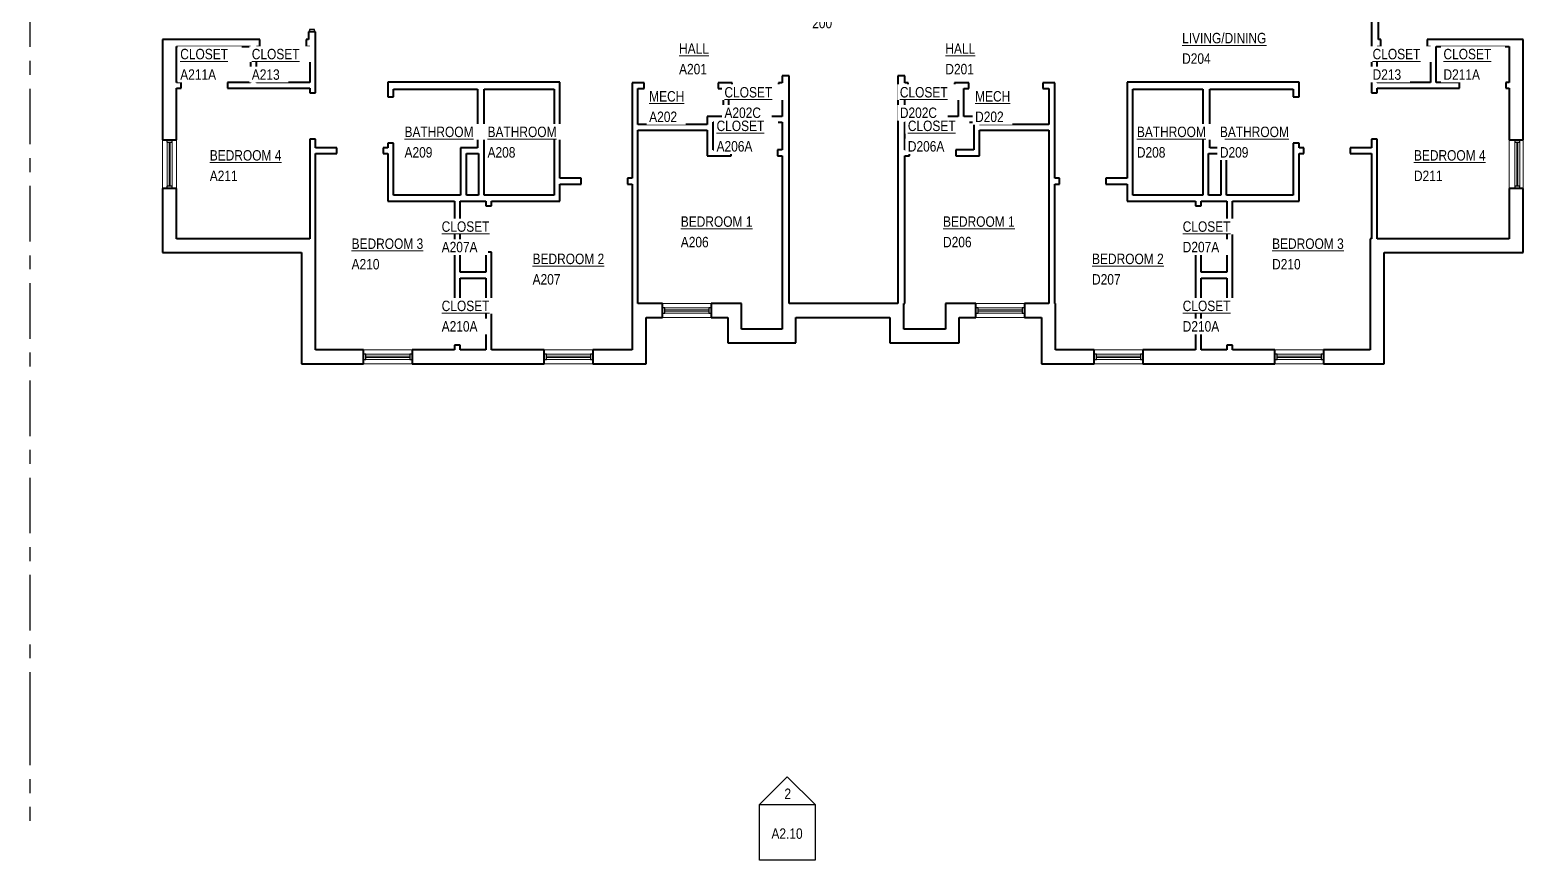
# Model space of a CAD drawing. Header units: inches. Extents: x -1419 to 116, y -118 to 1455.
# Drawn here: x -1174 to 116, y -118 to 599 of the extents above; entities that cross this region are included whole.
import ezdxf

# ---------------------------------------------------------------- set-up
doc = ezdxf.new("R2010")
doc.units = ezdxf.units.IN
doc.header["$MEASUREMENT"] = 0
doc.linetypes.add('Grid Line', pattern=[84, 48, -12, 12, -12])
for name, color, linetype, lineweight in [('A-AREA-IDEN', 2, 'Continuous', 9), ('A-GLAZ-CURT', 52, 'Continuous', 9), ('A-GLAZ-CWMG', 51, 'Continuous', 9), ('A-WALL', 113, 'Continuous', 15), ('G-ANNO-SYMB', 111, 'Continuous', 9), ('I-WALL', 2, 'Continuous', 15), ('S-GRID', 1, 'Continuous', 9)]:
    doc.layers.add(name, color=color, linetype=linetype, lineweight=lineweight)
doc.styles.add('Arial Narrow', font='ARIALN.TTF', dxfattribs={"height": 9})

# ---------------------------------------------------------------- blocks, each defined once
blk = doc.blocks.new('Rectangular Mullion - 4 1_2_ x 2_ Rectangular_CE_-5153490-LEVEL 2')
at = {"layer": 'A-GLAZ-CWMG', "lineweight": 25}
for p, q in [((-2, 2.25), (0, 2.25)), ((-2, -2.25), (-2, 2.25)), ((0, 2.25), (0, -2.25)), ((0, -2.25), (-2, -2.25))]:
    blk.add_line(p, q, dxfattribs=at)
blk = doc.blocks.new('System Panel - zGlazed-5153498-LEVEL 2')
at = {"layer": 'A-GLAZ-CURT', "lineweight": 15}
for p, q in [((19, 0.5), (-19, 0.5)), ((-19, 0.5), (-19, -0.5)), ((19, -0.5), (19, 0.5)), ((-19, -0.5), (19, -0.5))]:
    blk.add_line(p, q, dxfattribs=at)
blk = doc.blocks.new('Rectangular Mullion - 4 1_2_ x 2_ Rectangular_CE_-5153497-LEVEL 2')
at = {"layer": 'A-GLAZ-CWMG'}
for p, q in [((-1055.4, 463.9), (-1055.4, 501.9)), ((-1050.9, 463.9), (-1050.9, 501.9))]:
    blk.add_line(p, q, dxfattribs=at)
blk = doc.blocks.new('Rectangular Mullion - 4 1_2_ x 2_ Rectangular_CE_-5153499-LEVEL 2')
at = {"layer": 'A-GLAZ-CWMG', "lineweight": 25}
for p, q in [((-2, 2.25), (0, 2.25)), ((-2, -2.25), (-2, 2.25)), ((0, 2.25), (0, -2.25)), ((0, -2.25), (-2, -2.25))]:
    blk.add_line(p, q, dxfattribs=at)
blk = doc.blocks.new('Rectangular Mullion - 4 1_2_ x 2_ Rectangular_CE_-5153500-LEVEL 2')
at = {"layer": 'A-GLAZ-CWMG', "lineweight": 25}
for p, q in [((0, 2.25), (-2, 2.25)), ((-2, 2.25), (-2, -2.25)), ((0, -2.25), (0, 2.25)), ((-2, -2.25), (0, -2.25))]:
    blk.add_line(p, q, dxfattribs=at)
blk = doc.blocks.new('System Panel - zGlazed-5153503-LEVEL 2')
at = {"layer": 'A-GLAZ-CURT', "lineweight": 15}
for p, q in [((19, 0.5), (-19, 0.5)), ((-19, 0.5), (-19, -0.5)), ((19, -0.5), (19, 0.5)), ((-19, -0.5), (19, -0.5))]:
    blk.add_line(p, q, dxfattribs=at)
blk = doc.blocks.new('Rectangular Mullion - 4 1_2_ x 2_ Rectangular_CE_-5153502-LEVEL 2')
at = {"layer": 'A-GLAZ-CWMG'}
for p, q in [((-1055.4, 931.9), (-1055.4, 893.9)), ((-1050.9, 931.9), (-1050.9, 893.9))]:
    blk.add_line(p, q, dxfattribs=at)
blk = doc.blocks.new('Rectangular Mullion - 4 1_2_ x 2_ Rectangular_CE_-5153504-LEVEL 2')
at = {"layer": 'A-GLAZ-CWMG', "lineweight": 25}
for p, q in [((-2, 2.25), (0, 2.25)), ((-2, -2.25), (-2, 2.25)), ((0, 2.25), (0, -2.25)), ((0, -2.25), (-2, -2.25))]:
    blk.add_line(p, q, dxfattribs=at)
blk = doc.blocks.new('Rectangular Mullion - 4 1_2_ x 2_ Rectangular_CE_-5153505-LEVEL 2')
at = {"layer": 'A-GLAZ-CWMG', "lineweight": 25}
for p, q in [((0, 2.25), (-2, 2.25)), ((-2, 2.25), (-2, -2.25)), ((0, -2.25), (0, 2.25)), ((-2, -2.25), (0, -2.25))]:
    blk.add_line(p, q, dxfattribs=at)
blk = doc.blocks.new('Elevation - Detail Number_CE_-134675-LEVEL 2')
at = {"layer": 'G-ANNO-SYMB', "lineweight": 25}
for p, q in [((-0.25, -0.25), (-0.25, 0.25)), ((-0.25, 0.25), (0.25, 0.25)), ((0.25, 0.25), (0.25, -0.25)), ((0.25, -0.25), (-0.25, -0.25))]:
    blk.add_line(p, q, dxfattribs=at)
blk = doc.blocks.new('Elevation - Detail Number_CE_-46063-LEVEL 2')
at = {"layer": 'G-ANNO-SYMB', "lineweight": 25}
for p, q in [((0, 0.25), (-0.25, 0)), ((0.25, 0), (0, 0.25)), ((-0.25, 0), (0.25, 0))]:
    blk.add_line(p, q, dxfattribs=at)

msp = doc.modelspace()

# ---------------------------------------------------------------- linework, layer by layer
at = {"layer": 'A-WALL', "lineweight": 40}
for p, q in [((-15.2, 692.6), (-15.2, 584.4)), ((-9.2, 590.4), (-9.2, 692.6)), ((-927.2, 597.1), (-933.2, 597.1)), ((-933.2, 597.1), (-933.2, 590.4)), ((-927.2, 584.4), (-927.2, 597.1)), ((-1059.2, 590.4), (-1059.2, 503.9)), ((-975.2, 590.4), (-1059.2, 590.4)), ((-1047.2, 553.4), (-1047.2, 584.4)), ((-1047.2, 584.4), (-983.2, 584.4)), ((-978.2, 584.4), (-975.2, 584.4)), ((-975.2, 584.4), (-975.2, 590.4)), ((-933.2, 590.4), (-935.2, 590.4)), ((-935.2, 590.4), (-935.2, 584.4)), ((-935.2, 584.4), (-932.2, 584.4)), ((-10.2, 584.4), (-7.2, 584.4)), ((-7.2, 590.4), (-9.2, 590.4)), ((-7.2, 584.4), (-7.2, 590.4)), ((115.8, 590.4), (32.8, 590.4)), ((32.8, 590.4), (32.8, 584.4)), ((32.8, 584.4), (35.8, 584.4)), ((40.8, 584.4), (103.8, 584.4)), ((103.8, 584.4), (103.8, 553.4)), ((115.8, 503.9), (115.8, 590.4)), ((-518.2, 559.1), (-524.2, 559.1)), ((-524.2, 559.1), (-524.2, 553.1)), ((-518.2, 362.4), (-518.2, 559.1)), ((-418.2, 559.1), (-424.2, 559.1)), ((-424.2, 559.1), (-424.2, 362.4)), ((-418.2, 553.1), (-418.2, 559.1)), ((-1047.2, 503.9), (-1047.2, 548.4)), ((-721.2, 553.6), (-864.7, 553.6)), ((-864.7, 553.6), (-864.7, 547.6)), ((-859.7, 547.6), (-787.4, 547.6)), ((-787.4, 547.6), (-787.4, 496.9)), ((-781.4, 547.6), (-721.2, 547.6)), ((-781.4, 491.9), (-781.4, 547.6)), ((-524.2, 548.1), (-524.2, 524.1)), ((-418.2, 524.1), (-418.2, 548.1)), ((-77.7, 553.6), (-221.2, 553.6)), ((-221.2, 547.6), (-160.9, 547.6)), ((-160.9, 547.6), (-160.9, 491.9)), ((-154.9, 547.6), (-82.7, 547.6)), ((-154.9, 496.9), (-154.9, 547.6)), ((-77.7, 547.6), (-77.7, 553.6)), ((103.8, 548.4), (103.8, 503.9)), ((-524.2, 519.1), (-524.2, 495.1)), ((-418.2, 495.1), (-418.2, 519.1)), ((-1059.2, 503.9), (-1047.2, 503.9)), ((103.8, 503.9), (115.8, 503.9)), ((-787.4, 491.9), (-786.4, 491.9)), ((-524.2, 490.1), (-524.2, 340.4)), ((-418.2, 362.4), (-418.2, 490.1)), ((-155.9, 491.9), (-154.9, 491.9)), ((-1059.2, 461.9), (-1059.2, 406.4)), ((-1047.2, 461.9), (-1059.2, 461.9)), ((-1047.2, 418.4), (-1047.2, 461.9)), ((103.8, 461.9), (103.8, 418.4)), ((115.8, 461.9), (103.8, 461.9)), ((115.8, 406.4), (115.8, 461.9)), ((-932.2, 418.4), (-1047.2, 418.4)), ((-927.2, 322.4), (-927.2, 418.4)), ((-15.2, 418.4), (-16.2, 418.4)), ((-16.2, 418.4), (-16.2, 322.4)), ((103.8, 418.4), (-10.2, 418.4)), ((-1059.2, 406.4), (-939.2, 406.4)), ((-939.2, 406.4), (-939.2, 310.4)), ((-4.2, 406.4), (115.8, 406.4)), ((-4.2, 310.4), (-4.2, 406.4)), ((-653.7, 362.4), (-653.7, 322.4)), ((-627.4, 362.4), (-648.7, 362.4)), ((-627.4, 350.4), (-627.4, 362.4)), ((-559.2, 362.4), (-585.4, 362.4)), ((-585.4, 362.4), (-585.4, 350.4)), ((-559.2, 340.4), (-559.2, 362.4)), ((-424.2, 362.4), (-518.2, 362.4)), ((-419.2, 340.4), (-419.2, 362.4)), ((-419.2, 362.4), (-418.2, 362.4)), ((-356.9, 362.4), (-383.2, 362.4)), ((-383.2, 362.4), (-383.2, 340.4)), ((-356.9, 350.4), (-356.9, 362.4)), ((-293.7, 362.4), (-314.9, 362.4)), ((-314.9, 362.4), (-314.9, 350.4)), ((-288.2, 362.4), (-288.7, 362.4)), ((-288.2, 322.4), (-288.2, 362.4)), ((-641.7, 350.4), (-627.4, 350.4)), ((-641.7, 310.4), (-641.7, 350.4)), ((-585.4, 350.4), (-571.2, 350.4)), ((-571.2, 350.4), (-571.2, 328.4)), ((-512.2, 350.4), (-431.2, 350.4)), ((-512.2, 328.4), (-512.2, 350.4)), ((-431.2, 350.4), (-431.2, 328.4)), ((-371.2, 350.4), (-356.9, 350.4)), ((-371.2, 328.4), (-371.2, 350.4)), ((-314.9, 350.4), (-300.2, 350.4)), ((-300.2, 350.4), (-300.2, 310.4)), ((-524.2, 340.4), (-559.2, 340.4)), ((-383.2, 340.4), (-419.2, 340.4)), ((-571.2, 328.4), (-512.2, 328.4)), ((-431.2, 328.4), (-371.2, 328.4)), ((-939.2, 310.4), (-885.7, 310.4)), ((-885.7, 322.4), (-927.2, 322.4)), ((-885.7, 310.4), (-885.7, 322.4)), ((-807.2, 322.4), (-843.7, 322.4)), ((-843.7, 322.4), (-843.7, 310.4)), ((-843.7, 310.4), (-729.7, 310.4)), ((-780.2, 322.4), (-802.2, 322.4)), ((-729.7, 322.4), (-775.2, 322.4)), ((-729.7, 310.4), (-729.7, 322.4)), ((-653.7, 322.4), (-687.7, 322.4)), ((-687.7, 322.4), (-687.7, 310.4)), ((-687.7, 310.4), (-641.7, 310.4)), ((-300.2, 310.4), (-254.7, 310.4)), ((-254.7, 322.4), (-288.2, 322.4)), ((-254.7, 310.4), (-254.7, 322.4)), ((-167.2, 322.4), (-212.7, 322.4)), ((-212.7, 322.4), (-212.7, 310.4)), ((-212.7, 310.4), (-98.7, 310.4)), ((-140.2, 322.4), (-162.2, 322.4)), ((-98.7, 322.4), (-135.2, 322.4)), ((-98.7, 310.4), (-98.7, 322.4)), ((-16.2, 322.4), (-56.7, 322.4)), ((-56.7, 322.4), (-56.7, 310.4)), ((-56.7, 310.4), (-4.2, 310.4))]:
    msp.add_line(p, q, dxfattribs=at)
at = {"layer": 'A-WALL'}
for p, q in [((-1059.2, 461.9), (-1059.2, 503.9)), ((-1047.2, 503.9), (-1047.2, 461.9)), ((103.8, 461.9), (103.8, 503.9)), ((115.8, 503.9), (115.8, 461.9)), ((-627.4, 362.4), (-585.4, 362.4)), ((-356.9, 362.4), (-314.9, 362.4)), ((-585.4, 350.4), (-627.4, 350.4)), ((-314.9, 350.4), (-356.9, 350.4)), ((-885.7, 322.4), (-843.7, 322.4)), ((-843.7, 310.4), (-885.7, 310.4)), ((-729.7, 322.4), (-687.7, 322.4)), ((-687.7, 310.4), (-729.7, 310.4)), ((-254.7, 322.4), (-212.7, 322.4)), ((-212.7, 310.4), (-254.7, 310.4)), ((-98.7, 322.4), (-56.7, 322.4)), ((-56.7, 310.4), (-98.7, 310.4))]:
    msp.add_line(p, q, dxfattribs=at)
at = {"layer": 'I-WALL', "lineweight": 40}
for p, q in [((-983.2, 584.4), (-983.2, 553.4)), ((-978.2, 553.4), (-978.2, 584.4)), ((-932.2, 584.4), (-932.2, 553.4)), ((-927.2, 544.4), (-927.2, 584.4)), ((-15.2, 584.4), (-15.2, 544.4)), ((-10.2, 553.4), (-10.2, 584.4)), ((35.8, 584.4), (35.8, 553.4)), ((40.8, 553.4), (40.8, 584.4)), ((-1043.2, 553.4), (-1047.2, 553.4)), ((-1047.2, 548.4), (-1043.2, 548.4)), ((-1043.2, 548.4), (-1043.2, 553.4)), ((-983.2, 553.4), (-1003.2, 553.4)), ((-1003.2, 553.4), (-1003.2, 548.4)), ((-1003.2, 548.4), (-932.2, 548.4)), ((-932.2, 553.4), (-978.2, 553.4)), ((-932.2, 548.4), (-932.2, 544.4)), ((-932.2, 544.4), (-927.2, 544.4)), ((-864.7, 547.6), (-864.7, 540.9)), ((-859.7, 540.9), (-859.7, 547.6)), ((-716.2, 553.6), (-721.2, 553.6)), ((-721.2, 547.6), (-721.2, 455.9)), ((-716.2, 470.6), (-716.2, 553.6)), ((-653.7, 553.1), (-653.7, 470.6)), ((-643.4, 553.1), (-653.7, 553.1)), ((-648.7, 517.1), (-648.7, 548.1)), ((-648.7, 548.1), (-643.4, 548.1)), ((-643.4, 548.1), (-643.4, 553.1)), ((-567.2, 553.1), (-579.4, 553.1)), ((-579.4, 553.1), (-579.4, 548.1)), ((-579.4, 548.1), (-575.2, 548.1)), ((-575.2, 548.1), (-575.2, 524.1)), ((-570.2, 548.1), (-567.2, 548.1)), ((-570.2, 524.1), (-570.2, 548.1)), ((-567.2, 548.1), (-567.2, 553.1)), ((-524.2, 553.1), (-527.2, 553.1)), ((-527.2, 553.1), (-527.2, 548.1)), ((-527.2, 548.1), (-524.2, 548.1)), ((-415.2, 553.1), (-418.2, 553.1)), ((-418.2, 548.1), (-415.2, 548.1)), ((-415.2, 548.1), (-415.2, 553.1)), ((-362.9, 553.1), (-375.2, 553.1)), ((-375.2, 553.1), (-375.2, 548.1)), ((-375.2, 548.1), (-372.2, 548.1)), ((-372.2, 548.1), (-372.2, 524.1)), ((-367.2, 548.1), (-362.9, 548.1)), ((-367.2, 524.1), (-367.2, 548.1)), ((-362.9, 548.1), (-362.9, 553.1)), ((-288.7, 553.1), (-298.9, 553.1)), ((-298.9, 553.1), (-298.9, 548.1)), ((-298.9, 548.1), (-293.7, 548.1)), ((-293.7, 548.1), (-293.7, 517.1)), ((-288.7, 470.6), (-288.7, 553.1)), ((-226.2, 553.6), (-226.2, 470.6)), ((-221.2, 553.6), (-226.2, 553.6)), ((-221.2, 455.9), (-221.2, 547.6)), ((-82.7, 547.6), (-82.7, 540.9)), ((-77.7, 540.9), (-77.7, 547.6)), ((-15.2, 544.4), (-10.2, 544.4)), ((35.8, 553.4), (-10.2, 553.4)), ((-10.2, 548.4), (60.8, 548.4)), ((-10.2, 544.4), (-10.2, 548.4)), ((60.8, 553.4), (40.8, 553.4)), ((60.8, 548.4), (60.8, 553.4)), ((103.8, 553.4), (100.8, 553.4)), ((100.8, 553.4), (100.8, 548.4)), ((100.8, 548.4), (103.8, 548.4)), ((-864.7, 540.9), (-859.7, 540.9)), ((-82.7, 540.9), (-77.7, 540.9)), ((-588.8, 517.1), (-648.7, 517.1)), ((-575.2, 524.1), (-588.8, 524.1)), ((-588.8, 524.1), (-588.8, 517.1)), ((-583.8, 519.1), (-524.2, 519.1)), ((-583.8, 495.1), (-583.8, 519.1)), ((-524.2, 524.1), (-570.2, 524.1)), ((-372.2, 524.1), (-418.2, 524.1)), ((-418.2, 519.1), (-358.6, 519.1)), ((-353.6, 524.1), (-367.2, 524.1)), ((-358.6, 519.1), (-358.6, 495.1)), ((-353.6, 517.1), (-353.6, 524.1)), ((-293.7, 517.1), (-353.6, 517.1)), ((-927.2, 504.4), (-932.2, 504.4)), ((-932.2, 504.4), (-932.2, 418.4)), ((-927.2, 496.9), (-927.2, 504.4)), ((-648.7, 362.4), (-648.7, 512.1)), ((-648.7, 512.1), (-588.8, 512.1)), ((-588.8, 512.1), (-588.8, 490.1)), ((-353.6, 490.1), (-353.6, 512.1)), ((-353.6, 512.1), (-293.7, 512.1)), ((-293.7, 512.1), (-293.7, 362.4)), ((-10.2, 504.4), (-15.2, 504.4)), ((-15.2, 504.4), (-15.2, 496.9)), ((-10.2, 418.4), (-10.2, 504.4)), ((-908.7, 496.9), (-927.2, 496.9)), ((-927.2, 418.4), (-927.2, 491.9)), ((-927.2, 491.9), (-908.7, 491.9)), ((-908.7, 491.9), (-908.7, 496.9)), ((-864.7, 496.9), (-868.7, 496.9)), ((-868.7, 496.9), (-868.7, 491.9)), ((-868.7, 491.9), (-864.7, 491.9)), ((-859.7, 500.9), (-864.7, 500.9)), ((-864.7, 500.9), (-864.7, 496.9)), ((-864.7, 491.9), (-864.7, 450.9)), ((-859.7, 455.9), (-859.7, 500.9)), ((-787.4, 496.9), (-801.9, 496.9)), ((-801.9, 496.9), (-801.9, 455.9)), ((-796.9, 491.9), (-787.4, 491.9)), ((-796.9, 455.9), (-796.9, 491.9)), ((-786.4, 491.9), (-786.4, 455.9)), ((-781.4, 455.9), (-781.4, 491.9)), ((-588.8, 490.1), (-568.2, 490.1)), ((-568.2, 495.1), (-583.8, 495.1)), ((-568.2, 490.1), (-568.2, 495.1)), ((-524.2, 495.1), (-528.2, 495.1)), ((-528.2, 495.1), (-528.2, 490.1)), ((-528.2, 490.1), (-524.2, 490.1)), ((-414.2, 495.1), (-418.2, 495.1)), ((-418.2, 490.1), (-414.2, 490.1)), ((-414.2, 490.1), (-414.2, 495.1)), ((-358.6, 495.1), (-374.2, 495.1)), ((-374.2, 495.1), (-374.2, 490.1)), ((-374.2, 490.1), (-353.6, 490.1)), ((-160.9, 491.9), (-160.9, 455.9)), ((-155.9, 455.9), (-155.9, 491.9)), ((-140.4, 496.9), (-154.9, 496.9)), ((-154.9, 491.9), (-145.4, 491.9)), ((-145.4, 491.9), (-145.4, 455.9)), ((-140.4, 455.9), (-140.4, 496.9)), ((-77.7, 500.9), (-82.7, 500.9)), ((-82.7, 500.9), (-82.7, 455.9)), ((-77.7, 496.9), (-77.7, 500.9)), ((-73.7, 496.9), (-77.7, 496.9)), ((-77.7, 450.9), (-77.7, 491.9)), ((-77.7, 491.9), (-73.7, 491.9)), ((-73.7, 491.9), (-73.7, 496.9)), ((-15.2, 496.9), (-33.7, 496.9)), ((-33.7, 496.9), (-33.7, 491.9)), ((-33.7, 491.9), (-15.2, 491.9)), ((-15.2, 491.9), (-15.2, 418.4)), ((-697.7, 470.6), (-716.2, 470.6)), ((-716.2, 450.9), (-716.2, 465.6)), ((-716.2, 465.6), (-697.7, 465.6)), ((-697.7, 465.6), (-697.7, 470.6)), ((-653.7, 470.6), (-657.7, 470.6)), ((-657.7, 470.6), (-657.7, 465.6)), ((-657.7, 465.6), (-653.7, 465.6)), ((-653.7, 465.6), (-653.7, 362.4)), ((-284.7, 470.6), (-288.7, 470.6)), ((-288.7, 465.6), (-284.7, 465.6)), ((-288.7, 362.4), (-288.7, 465.6)), ((-284.7, 465.6), (-284.7, 470.6)), ((-226.2, 470.6), (-244.7, 470.6)), ((-244.7, 470.6), (-244.7, 465.6)), ((-244.7, 465.6), (-226.2, 465.6)), ((-226.2, 465.6), (-226.2, 450.9)), ((-801.9, 455.9), (-859.7, 455.9)), ((-786.4, 455.9), (-796.9, 455.9)), ((-721.2, 455.9), (-781.4, 455.9)), ((-160.9, 455.9), (-221.2, 455.9)), ((-145.4, 455.9), (-155.9, 455.9)), ((-82.7, 455.9), (-140.4, 455.9)), ((-864.7, 450.9), (-807.2, 450.9)), ((-807.2, 450.9), (-807.2, 366.4)), ((-802.2, 450.9), (-780.2, 450.9)), ((-802.2, 389.4), (-802.2, 450.9)), ((-780.2, 450.9), (-780.2, 446.9)), ((-780.2, 446.9), (-775.2, 446.9)), ((-775.2, 450.9), (-716.2, 450.9)), ((-775.2, 446.9), (-775.2, 450.9)), ((-226.2, 450.9), (-167.2, 450.9)), ((-167.2, 450.9), (-167.2, 446.9)), ((-167.2, 446.9), (-162.2, 446.9)), ((-162.2, 450.9), (-140.2, 450.9)), ((-162.2, 446.9), (-162.2, 450.9)), ((-140.2, 450.9), (-140.2, 389.4)), ((-135.2, 450.9), (-77.7, 450.9)), ((-135.2, 366.4), (-135.2, 450.9)), ((-780.2, 406.9), (-780.2, 389.4)), ((-775.2, 406.9), (-780.2, 406.9)), ((-775.2, 322.4), (-775.2, 406.9)), ((-167.2, 406.9), (-167.2, 322.4)), ((-162.2, 406.9), (-167.2, 406.9)), ((-162.2, 389.4), (-162.2, 406.9)), ((-780.2, 389.4), (-802.2, 389.4)), ((-140.2, 389.4), (-162.2, 389.4)), ((-802.2, 366.4), (-802.2, 384.4)), ((-802.2, 384.4), (-780.2, 384.4)), ((-780.2, 384.4), (-780.2, 322.4)), ((-162.2, 322.4), (-162.2, 384.4)), ((-162.2, 384.4), (-140.2, 384.4)), ((-140.2, 384.4), (-140.2, 366.4)), ((-807.2, 366.4), (-802.2, 366.4)), ((-140.2, 366.4), (-135.2, 366.4)), ((-807.2, 326.4), (-807.2, 322.4)), ((-802.2, 326.4), (-807.2, 326.4)), ((-802.2, 322.4), (-802.2, 326.4)), ((-140.2, 326.4), (-140.2, 322.4)), ((-135.2, 326.4), (-140.2, 326.4)), ((-135.2, 322.4), (-135.2, 326.4))]:
    msp.add_line(p, q, dxfattribs=at)
at = {"layer": 'S-GRID', "linetype": 'Grid Line', "lineweight": 25}
for p, q in [((-1173.9, 1220), (-1173.9, 11.6)), ((-1173.9, 11.6), (-1173.9, -84.4))]:
    msp.add_line(p, q, dxfattribs=at)

# ---------------------------------------------------------------- block references
at = {"layer": 'A-GLAZ-CURT'}
for name, p, rotation in [('System Panel - zGlazed-5153498-LEVEL 2', (-1053.2, 482.9), 270), ('System Panel - zGlazed-5153503-LEVEL 2', (110.8, 482.9), 270), ('System Panel - zGlazed-5153503-LEVEL 2', (-335.9, 356.4), 180), ('System Panel - zGlazed-5153503-LEVEL 2', (-233.7, 316.4), 180), ('System Panel - zGlazed-5153503-LEVEL 2', (-77.7, 316.4), 180)]:
    msp.add_blockref(name, p, dxfattribs=dict(at, rotation=rotation))
for p in [(-606.4, 356.4), (-864.7, 316.4), (-708.7, 316.4)]:
    msp.add_blockref('System Panel - zGlazed-5153498-LEVEL 2', p, dxfattribs=at)
at = {"layer": 'A-GLAZ-CWMG', "extrusion": (0, 0, -1)}
for name, p, rotation in [('Rectangular Mullion - 4 1_2_ x 2_ Rectangular_CE_-5153490-LEVEL 2', (930.2, 597.1), 270.0000000000001), ('Rectangular Mullion - 4 1_2_ x 2_ Rectangular_CE_-5153499-LEVEL 2', (1053.2, 461.9), 270), ('Rectangular Mullion - 4 1_2_ x 2_ Rectangular_CE_-5153504-LEVEL 2', (-110.8, 461.9), 270), ('Rectangular Mullion - 4 1_2_ x 2_ Rectangular_CE_-5153499-LEVEL 2', (585.4, 356.4), 180), ('Rectangular Mullion - 4 1_2_ x 2_ Rectangular_CE_-5153499-LEVEL 2', (843.7, 316.4), 180), ('Rectangular Mullion - 4 1_2_ x 2_ Rectangular_CE_-5153499-LEVEL 2', (687.7, 316.4), 180)]:
    msp.add_blockref(name, p, dxfattribs=dict(at, rotation=rotation))
at = {"layer": 'A-GLAZ-CWMG'}
for name, p, rotation in [('Rectangular Mullion - 4 1_2_ x 2_ Rectangular_CE_-5153500-LEVEL 2', (-1053.2, 503.9), 90), ('Rectangular Mullion - 4 1_2_ x 2_ Rectangular_CE_-5153505-LEVEL 2', (110.8, 503.9), 90), ('Rectangular Mullion - 4 1_2_ x 2_ Rectangular_CE_-5153502-LEVEL 2', (-942.4, 1395.7), 180), ('Rectangular Mullion - 4 1_2_ x 2_ Rectangular_CE_-5153500-LEVEL 2', (-627.4, 356.4), 180), ('Rectangular Mullion - 4 1_2_ x 2_ Rectangular_CE_-5153497-LEVEL 2', (-123.6, 1409.6), 89.99999999999984), ('Rectangular Mullion - 4 1_2_ x 2_ Rectangular_CE_-5153502-LEVEL 2', (576.9, 1409.6), 90.0000000000004), ('Rectangular Mullion - 4 1_2_ x 2_ Rectangular_CE_-5153500-LEVEL 2', (-885.7, 316.4), 180), ('Rectangular Mullion - 4 1_2_ x 2_ Rectangular_CE_-5153497-LEVEL 2', (-381.8, 1369.6), 89.99999999999984), ('Rectangular Mullion - 4 1_2_ x 2_ Rectangular_CE_-5153500-LEVEL 2', (-729.7, 316.4), 180), ('Rectangular Mullion - 4 1_2_ x 2_ Rectangular_CE_-5153497-LEVEL 2', (-225.8, 1369.6), 89.99999999999984), ('Rectangular Mullion - 4 1_2_ x 2_ Rectangular_CE_-5153502-LEVEL 2', (679.2, 1369.6), 90.0000000000004), ('Rectangular Mullion - 4 1_2_ x 2_ Rectangular_CE_-5153502-LEVEL 2', (835.2, 1369.6), 90.0000000000004)]:
    msp.add_blockref(name, p, dxfattribs=dict(at, rotation=rotation))
for name, p in [('Rectangular Mullion - 4 1_2_ x 2_ Rectangular_CE_-5153497-LEVEL 2', (0, 0)), ('Rectangular Mullion - 4 1_2_ x 2_ Rectangular_CE_-5153505-LEVEL 2', (-314.9, 356.4)), ('Rectangular Mullion - 4 1_2_ x 2_ Rectangular_CE_-5153505-LEVEL 2', (-212.7, 316.4)), ('Rectangular Mullion - 4 1_2_ x 2_ Rectangular_CE_-5153505-LEVEL 2', (-56.7, 316.4))]:
    msp.add_blockref(name, p, dxfattribs=at)
at = {"layer": 'A-GLAZ-CWMG', "extrusion": (0, 0, -1)}
for p in [(356.9, 356.4), (254.7, 316.4), (98.7, 316.4)]:
    msp.add_blockref('Rectangular Mullion - 4 1_2_ x 2_ Rectangular_CE_-5153504-LEVEL 2', p, dxfattribs=at)
at = {"layer": 'G-ANNO-SYMB', "lineweight": 25, "xscale": 95.99999999999994, "yscale": 95.99999999999994, "zscale": 95.99999999999994}
for name, p in [('Elevation - Detail Number_CE_-46063-LEVEL 2', (-519.7, -70.3)), ('Elevation - Detail Number_CE_-134675-LEVEL 2', (-519.7, -94.3))]:
    msp.add_blockref(name, p, dxfattribs=at)

# ---------------------------------------------------------------- texts
at = {"layer": 'A-AREA-IDEN', "char_height": 9, "attachment_point": 1, "style": 'Arial Narrow', "bg_fill": 3, "box_fill_scale": 1.25, "bg_fill_color": 9, "bg_fill_true_color": 13158600, "bg_fill_transparency": 0}
for s, insert, width in [('200', (-498.2, 609.2), 20.907), ('\\LLIVING/DINING', (-178.7, 596.2), 89.991), ('\\LHALL', (-613.2, 587.1), 31.512), ('\\LHALL', (-383.2, 587.1), 31.512), ('\\LBEDROOM 4', (-1018.5, 494.9), 76.356), ('\\LBEDROOM 1', (-611.7, 437.7), 76.356), ('\\LBEDROOM 1', (-385.2, 437.7), 76.356), ('\\LBEDROOM 3', (-896, 418.6), 76.356), ('\\LBEDROOM 2', (-739.7, 405.5), 76.356)]:
    msp.add_mtext(s, dxfattribs=dict(at, insert=insert, width=width))

# ---------------------------------------------------------------- next in the draw order: texts
for s, insert, width in [('\\LCLOSET', (-1044, 582.4), 50.904), ('D204', (-178.7, 578.5), 29.997), ('\\LCLOSET', (-14.2, 582.4), 50.904), ('A201', (-613.2, 569.4), 29.391), ('D201', (-383.2, 569.4), 29.997), ('\\LMECH', (-639, 545.9), 37.269), ('\\LCLOSET', (-574, 549.4), 50.904), ('\\LCLOSET', (-422.5, 549.4), 50.904), ('\\LMECH', (-357.5, 545.9), 37.269), ('\\LBATHROOM', (-850.3, 515.2), 73.629), ('\\LBATHROOM', (-146.1, 515.2), 73.629), ('\\LBEDROOM 4', (21.5, 494.9), 76.356), ('A211', (-1018.5, 477.2), 29.391), ('\\LCLOSET', (-818.2, 433.4), 50.904), ('\\LCLOSET', (-178.2, 433.4), 50.904), ('A206', (-611.7, 420), 29.391), ('D206', (-385.2, 420), 29.997), ('\\LBEDROOM 3', (-101, 418.6), 76.356), ('A210', (-896, 400.9), 29.391), ('A207', (-739.7, 387.8), 29.391), ('\\LCLOSET', (-818.2, 364.9), 50.904), ('\\LCLOSET', (-178.2, 364.9), 50.904)]:
    msp.add_mtext(s, dxfattribs=dict(at, insert=insert, width=width))
at = {"layer": 'G-ANNO-SYMB', "char_height": 9, "attachment_point": 1, "style": 'Arial Narrow', "bg_fill": 3, "box_fill_scale": 1.25, "bg_fill_color": 9, "bg_fill_true_color": 13158600, "bg_fill_transparency": 0}
for s, insert, width in [('2', (-522.2, -56.5), 6.969), ('A2.10', (-533.4, -90.9), 33.027)]:
    msp.add_mtext(s, dxfattribs=dict(at, insert=insert, width=width))

# ---------------------------------------------------------------- next in the draw order: texts
at = {"layer": 'A-AREA-IDEN', "char_height": 9, "attachment_point": 1, "style": 'Arial Narrow', "bg_fill": 3, "box_fill_scale": 1.25, "bg_fill_color": 9, "bg_fill_true_color": 13158600, "bg_fill_transparency": 0}
for s, insert, width in [('\\LCLOSET', (-982.2, 582.4), 50.904), ('\\LCLOSET', (47, 582.4), 50.904), ('A211A', (-1044, 564.7), 37.875), ('D213', (-14.2, 564.7), 29.997), ('A202', (-639, 528.2), 29.391), ('A202C', (-574, 531.7), 38.481), ('D202C', (-422.5, 531.7), 39.087), ('\\LBATHROOM', (-778.6, 515.2), 73.629), ('A209', (-850.3, 497.5), 29.391), ('D209', (-146.1, 497.5), 29.997), ('D211', (21.5, 477.2), 29.997), ('A207A', (-818.2, 415.7), 37.875), ('D207A', (-178.2, 415.7), 38.481), ('D210', (-101, 400.9), 29.997), ('A210A', (-818.2, 347.2), 37.875), ('D210A', (-178.2, 347.2), 38.481)]:
    msp.add_mtext(s, dxfattribs=dict(at, insert=insert, width=width))

# ---------------------------------------------------------------- next in the draw order: texts
for s, insert, width in [('A213', (-982.2, 564.7), 29.391), ('D211A', (47, 564.7), 38.481), ('\\LCLOSET', (-580.8, 520.4), 50.904), ('\\LCLOSET', (-415.6, 520.4), 50.904), ('\\LBATHROOM', (-217.8, 515.2), 73.629), ('A208', (-778.6, 497.5), 29.391), ('\\LBEDROOM 2', (-256.5, 405.5), 76.356)]:
    msp.add_mtext(s, dxfattribs=dict(at, insert=insert, width=width))

# ---------------------------------------------------------------- next in the draw order: texts
for s, insert, width in [('D202', (-357.5, 528.2), 29.997), ('A206A', (-580.8, 502.7), 37.875), ('D206A', (-415.6, 502.7), 38.481), ('D208', (-217.8, 497.5), 29.997), ('D207', (-256.5, 387.8), 29.997)]:
    msp.add_mtext(s, dxfattribs=dict(at, insert=insert, width=width))

doc.saveas('drawing.dxf')
